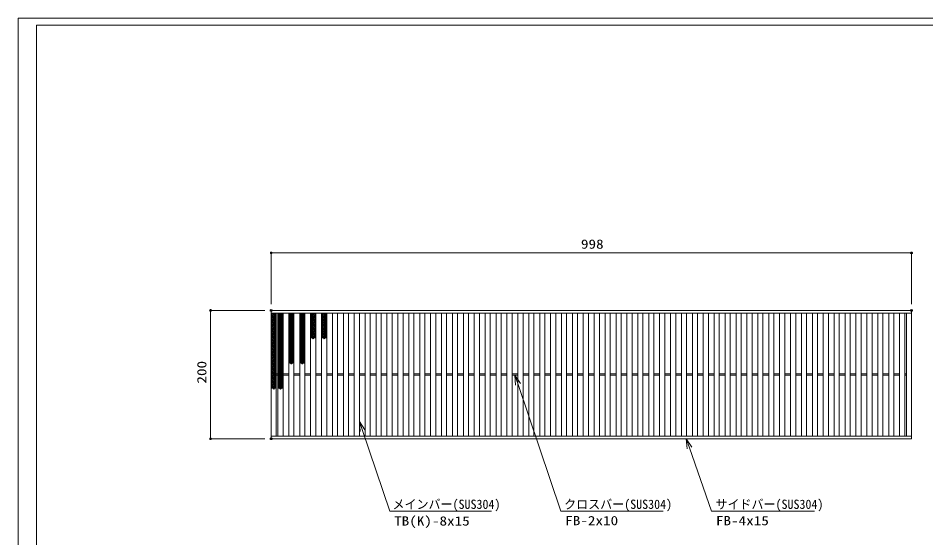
# Model space of a CAD drawing. Units: millimetres on the paper. Extents: x -216 to 216, y -153 to 153.
# Drawn here: x -215.3 to 67.6, y -9.4 to 152.6 of the extents above; entities that cross this region are included whole.
import ezdxf
from ezdxf.enums import TextEntityAlignment as Align

# ---------------------------------------------------------------- set-up
doc = ezdxf.new("R2010")
doc.units = ezdxf.units.MM
doc.header["$PDMODE"] = 32
doc.header["$PDSIZE"] = 0.5
for name, color, linetype, lineweight in [('0-0_A1FRAME', 1, 'Continuous', 9), ('0-2_寸法', 4, 'Continuous', 9), ('0-3_0', 7, 'Continuous', 9), ('0-5_蓋', 3, 'Continuous', 9)]:
    doc.layers.add(name, color=color, linetype=linetype, lineweight=lineweight)
doc.layers.add('0-4_Defpoints', color=7, linetype='Continuous')
doc.styles.add('ＭＳ ゴシック', font='')
doc.styles.get('ＭＳ ゴシック').set_extended_font_data('MS Gothic')

# ---------------------------------------------------------------- blocks, each defined once
blk = doc.blocks.new('_Dot')
at = {"layer": '0-3_0'}
for p, q in [((-0.5, 0), (-1, 0)), ((0.489, 0.1), (-0.489, 0.1)), ((0.399, 0.3), (-0.399, 0.3)), ((0.458, -0.199), (-0.458, -0.199)), ((0.3, -0.399), (-0.3, -0.399))]:
    blk.add_line(p, q, dxfattribs=at)
for points in [[(0.5, 0), (0.496, 0.063), (0.484, 0.124), (0.465, 0.184), (0.438, 0.241), (0.405, 0.294), (0.364, 0.342), (0.319, 0.385), (0.268, 0.422), (0.213, 0.452), (0.155, 0.476), (0.094, 0.491), (0.031, 0.499), (-0.031, 0.499), (-0.094, 0.491), (-0.155, 0.476), (-0.213, 0.452), (-0.268, 0.422), (-0.319, 0.385), (-0.364, 0.342), (-0.405, 0.294), (-0.438, 0.241), (-0.465, 0.184), (-0.484, 0.124), (-0.496, 0.063), (-0.5, 0), (0, 0)], [(-0.5, 0), (-0.496, -0.063), (-0.484, -0.124), (-0.465, -0.184), (-0.438, -0.241), (-0.405, -0.294), (-0.364, -0.342), (-0.319, -0.385), (-0.268, -0.422), (-0.213, -0.452), (-0.155, -0.476), (-0.094, -0.491), (-0.031, -0.499), (0.031, -0.499), (0.094, -0.491), (0.155, -0.476), (0.213, -0.452), (0.268, -0.422), (0.319, -0.385), (0.364, -0.342), (0.405, -0.294), (0.438, -0.241), (0.465, -0.184), (0.484, -0.124), (0.496, -0.063), (0.5, 0), (0, 0)]]:
    blk.add_lwpolyline(points, close=True, dxfattribs=at)
blk = doc.blocks.new('U27')
at = {"layer": '0-5_蓋'}
for centre in [(-0.48, 3.78), (-0.48, 3.22), (-0.48, 2.66), (0, 3.5), (0, 2.94), (0.48, 3.78), (0.48, 3.22), (0.48, 2.66), (-0.48, 2.1), (-0.48, 1.54), (-0.48, 0.98), (-0.48, 0.42), (-0.48, -0.14), (0, 2.38), (0, 1.82), (0, 1.26), (0, 0.7), (0, 0.14), (0.48, 2.1), (0.48, 1.54), (0.48, 0.98), (0.48, 0.42), (0.48, -0.14), (-0.48, -0.7), (-0.48, -1.26), (-0.48, -1.82), (-0.48, -2.38), (-0.48, -2.94), (0, -0.42), (0, -0.98), (0, -1.54), (0, -2.1), (0, -2.66), (0.48, -0.7), (0.48, -1.26), (0.48, -1.82), (0.48, -2.38), (0.48, -2.94), (-0.48, -3.5), (0, -3.22), (0, -3.78), (0.48, -3.5)]:
    blk.add_circle(centre, 0.18, dxfattribs=at)
blk = doc.blocks.new('U28')
at = {"layer": '0-5_蓋'}
for p in [(0, 0), (0, -7.84), (0, -15.68)]:
    blk.add_blockref('U27', p, dxfattribs=at)
blk = doc.blocks.new('U29')
at = {"layer": '0-5_蓋'}
for centre in [(-0.48, 3.78), (-0.48, 3.22), (-0.48, 2.66), (0, 3.5), (0, 2.94), (0.48, 3.78), (0.48, 3.22), (0.48, 2.66), (-0.48, 2.1), (-0.48, 1.54), (-0.48, 0.98), (-0.48, 0.42), (-0.48, -0.14), (0, 2.38), (0, 1.82), (0, 1.26), (0, 0.7), (0, 0.14), (0.48, 2.1), (0.48, 1.54), (0.48, 0.98), (0.48, 0.42), (0.48, -0.14), (-0.48, -0.7), (-0.48, -1.26), (-0.48, -1.82), (-0.48, -2.38), (-0.48, -2.94), (0, -0.42), (0, -0.98), (0, -1.54), (0, -2.1), (0, -2.66), (0.48, -0.7), (0.48, -1.26), (0.48, -1.82), (0.48, -2.38), (0.48, -2.94), (-0.48, -3.5), (0, -3.22), (0, -3.78), (0.48, -3.5)]:
    blk.add_circle(centre, 0.18, dxfattribs=at)
blk = doc.blocks.new('U30')
at = {"layer": '0-5_蓋'}
for p in [(0, 0), (0, -7.84), (0, -15.68)]:
    blk.add_blockref('U29', p, dxfattribs=at)
blk = doc.blocks.new('U31')
at = {"layer": '0-5_蓋'}
for centre in [(-0.48, 3.78), (-0.48, 3.22), (-0.48, 2.66), (0, 3.5), (0, 2.94), (0.48, 3.78), (0.48, 3.22), (0.48, 2.66), (-0.48, 2.1), (-0.48, 1.54), (-0.48, 0.98), (-0.48, 0.42), (-0.48, -0.14), (0, 2.38), (0, 1.82), (0, 1.26), (0, 0.7), (0, 0.14), (0.48, 2.1), (0.48, 1.54), (0.48, 0.98), (0.48, 0.42), (0.48, -0.14), (-0.48, -0.7), (-0.48, -1.26), (-0.48, -1.82), (-0.48, -2.38), (-0.48, -2.94), (0, -0.42), (0, -0.98), (0, -1.54), (0, -2.1), (0, -2.66), (0.48, -0.7), (0.48, -1.26), (0.48, -1.82), (0.48, -2.38), (0.48, -2.94), (-0.48, -3.5), (0, -3.22), (0, -3.78), (0.48, -3.5)]:
    blk.add_circle(centre, 0.18, dxfattribs=at)
blk = doc.blocks.new('U32')
at = {"layer": '0-5_蓋'}
for p in [(0, 0), (0, -7.84)]:
    blk.add_blockref('U31', p, dxfattribs=at)
blk = doc.blocks.new('U33')
at = {"layer": '0-5_蓋'}
for centre in [(-0.48, 3.78), (-0.48, 3.22), (-0.48, 2.66), (0, 3.5), (0, 2.94), (0.48, 3.78), (0.48, 3.22), (0.48, 2.66), (-0.48, 2.1), (-0.48, 1.54), (-0.48, 0.98), (-0.48, 0.42), (-0.48, -0.14), (0, 2.38), (0, 1.82), (0, 1.26), (0, 0.7), (0, 0.14), (0.48, 2.1), (0.48, 1.54), (0.48, 0.98), (0.48, 0.42), (0.48, -0.14), (-0.48, -0.7), (-0.48, -1.26), (-0.48, -1.82), (-0.48, -2.38), (-0.48, -2.94), (0, -0.42), (0, -0.98), (0, -1.54), (0, -2.1), (0, -2.66), (0.48, -0.7), (0.48, -1.26), (0.48, -1.82), (0.48, -2.38), (0.48, -2.94), (-0.48, -3.5), (0, -3.22), (0, -3.78), (0.48, -3.5)]:
    blk.add_circle(centre, 0.18, dxfattribs=at)
blk = doc.blocks.new('U34')
at = {"layer": '0-5_蓋'}
for p in [(0, 0), (0, -7.84)]:
    blk.add_blockref('U33', p, dxfattribs=at)
blk = doc.blocks.new('U35')
at = {"layer": '0-5_蓋'}
for centre in [(-0.48, 3.78), (-0.48, 3.22), (-0.48, 2.66), (0, 3.5), (0, 2.94), (0.48, 3.78), (0.48, 3.22), (0.48, 2.66), (-0.48, 2.1), (-0.48, 1.54), (-0.48, 0.98), (-0.48, 0.42), (-0.48, -0.14), (0, 2.38), (0, 1.82), (0, 1.26), (0, 0.7), (0, 0.14), (0.48, 2.1), (0.48, 1.54), (0.48, 0.98), (0.48, 0.42), (0.48, -0.14), (-0.48, -0.7), (-0.48, -1.26), (-0.48, -1.82), (-0.48, -2.38), (-0.48, -2.94), (0, -0.42), (0, -0.98), (0, -1.54), (0, -2.1), (0, -2.66), (0.48, -0.7), (0.48, -1.26), (0.48, -1.82), (0.48, -2.38), (0.48, -2.94), (-0.48, -3.5), (0, -3.22), (0, -3.78), (0.48, -3.5)]:
    blk.add_circle(centre, 0.18, dxfattribs=at)
blk = doc.blocks.new('U36')
at = {"layer": '0-5_蓋'}
blk.add_blockref('U35', (0, 0), dxfattribs=at)
blk = doc.blocks.new('U37')
at = {"layer": '0-5_蓋'}
for centre in [(-0.48, 3.78), (-0.48, 3.22), (-0.48, 2.66), (0, 3.5), (0, 2.94), (0.48, 3.78), (0.48, 3.22), (0.48, 2.66), (-0.48, 2.1), (-0.48, 1.54), (-0.48, 0.98), (-0.48, 0.42), (-0.48, -0.14), (0, 2.38), (0, 1.82), (0, 1.26), (0, 0.7), (0, 0.14), (0.48, 2.1), (0.48, 1.54), (0.48, 0.98), (0.48, 0.42), (0.48, -0.14), (-0.48, -0.7), (-0.48, -1.26), (-0.48, -1.82), (-0.48, -2.38), (-0.48, -2.94), (0, -0.42), (0, -0.98), (0, -1.54), (0, -2.1), (0, -2.66), (0.48, -0.7), (0.48, -1.26), (0.48, -1.82), (0.48, -2.38), (0.48, -2.94), (-0.48, -3.5), (0, -3.22), (0, -3.78), (0.48, -3.5)]:
    blk.add_circle(centre, 0.18, dxfattribs=at)
blk = doc.blocks.new('U38')
at = {"layer": '0-5_蓋'}
blk.add_blockref('U37', (0, 0), dxfattribs=at)
blk = doc.blocks.new('MLeader3')
at = {"layer": '0-2_寸法'}
for p, q in [((-108.962, 26.924), (-108.002, 24.082)), ((-99.146, -1.054), (-67.767, -1.054))]:
    blk.add_line(p, q, dxfattribs=at)
for points in [[(-108.763, 23.824), (-108.962, 26.924), (-107.24, 24.339)], [(-108.002, 24.082), (-99.506, -1.054), (-99.146, -1.054)]]:
    blk.add_lwpolyline(points, dxfattribs=at)
at = {"layer": '0-2_寸法', "style": 'ＭＳ ゴシック'}
for s, width, p in [('メインバー(SUS304)', 0.95, (-98.647, -1.209)), ('TB(K)-8x15', 1.2, (-98.146, -6.409))]:
    blk.add_text(s, height=2.889, dxfattribs=dict(at, width=width)).set_placement(p, align=Align.BOTTOM_LEFT)
blk = doc.blocks.new('MLeader4')
at = {"layer": '0-2_寸法'}
for p, q in [((-60.462, 41.32), (-59.503, 38.477)), ((-45.807, -1.054), (-14.26, -1.054))]:
    blk.add_line(p, q, dxfattribs=at)
for points in [[(-60.265, 38.22), (-60.462, 41.32), (-58.742, 38.734)], [(-59.503, 38.477), (-46.167, -1.054), (-45.807, -1.054)]]:
    blk.add_lwpolyline(points, dxfattribs=at)
at = {"layer": '0-2_寸法', "style": 'ＭＳ ゴシック'}
for s, width, p in [('クロスバー(SUS304)', 0.95, (-45.14, -1.209)), ('FB-2x10', 1.2, (-44.807, -6.3))]:
    blk.add_text(s, height=2.889, dxfattribs=dict(at, width=width)).set_placement(p, align=Align.BOTTOM_LEFT)
blk = doc.blocks.new('MLeader5')
at = {"layer": '0-2_寸法'}
for p, q in [((-7.054, 21.52), (-6.067, 18.687)), ((1.174, -1.054), (32.912, -1.054))]:
    blk.add_line(p, q, dxfattribs=at)
for points in [[(-6.826, 18.422), (-7.054, 21.52), (-5.308, 18.951)], [(-6.067, 18.687), (0.814, -1.054), (1.174, -1.054)]]:
    blk.add_lwpolyline(points, dxfattribs=at)
at = {"layer": '0-2_寸法', "style": 'ＭＳ ゴシック'}
for s, width, p in [('サイドバー(SUS304)', 0.95, (2.032, -1.209)), ('FB-4x15', 1.2, (2.174, -6.32))]:
    blk.add_text(s, height=2.889, dxfattribs=dict(at, width=width)).set_placement(p, align=Align.BOTTOM_LEFT)

msp = doc.modelspace()

# ---------------------------------------------------------------- linework, layer by layer
at = {"layer": '0-0_A1FRAME'}
msp.add_line((-209.595, 150.491), (-209.595, -150.491), dxfattribs=at)
msp.add_lwpolyline([(-215.342, 152.646), (-215.342, -152.646), (215.318, -152.646), (215.318, 152.646)], close=True, dxfattribs=at)
msp.add_lwpolyline([(199.513, -150.491), (199.513, 150.491), (-209.595, 150.491)], dxfattribs=at)
at = {"layer": '0-2_寸法'}
for p, q in [((-136.462, 63.52), (-136.462, 79.452)), ((-135.962, 79.452), (62.638, 79.452)), ((63.138, 63.52), (63.138, 79.452)), ((-138.462, 61.52), (-155.351, 61.52)), ((-155.351, 22.02), (-155.351, 61.02)), ((-138.462, 21.52), (-155.351, 21.52))]:
    msp.add_line(p, q, dxfattribs=at)
at = {"layer": '0-4_Defpoints'}
for p in [(63.138, 79.452), (-155.351, 61.52), (-136.462, 61.52), (-136.462, 61.52), (63.138, 61.52), (-136.462, 21.52)]:
    msp.add_point(p, dxfattribs=at)
at = {"layer": '0-5_蓋'}
for p, q in [((-136.462, 21.52), (-136.462, 61.52)), ((-136.462, 61.52), (63.138, 61.52)), ((-136.462, 60.72), (63.138, 60.72)), ((-134.862, 22.32), (-134.862, 60.72)), ((-134.362, 22.32), (-134.362, 60.72)), ((-132.762, 22.32), (-132.762, 60.72)), ((-130.962, 22.32), (-130.962, 60.72)), ((-129.362, 22.32), (-129.362, 60.72)), ((-127.562, 22.32), (-127.562, 60.72)), ((-125.962, 22.32), (-125.962, 60.72)), ((-124.162, 22.32), (-124.162, 60.72)), ((-122.562, 22.32), (-122.562, 60.72)), ((-120.762, 22.32), (-120.762, 60.72)), ((-119.162, 22.32), (-119.162, 60.72)), ((-117.362, 22.32), (-117.362, 60.72)), ((-115.762, 22.32), (-115.762, 60.72)), ((-113.962, 22.32), (-113.962, 60.72)), ((-112.362, 22.32), (-112.362, 60.72)), ((-110.562, 22.32), (-110.562, 60.72)), ((-108.962, 22.32), (-108.962, 60.72)), ((-107.162, 22.32), (-107.162, 60.72)), ((-105.562, 22.32), (-105.562, 60.72)), ((-103.762, 22.32), (-103.762, 60.72)), ((-102.162, 22.32), (-102.162, 60.72)), ((-100.362, 22.32), (-100.362, 60.72)), ((-98.762, 22.32), (-98.762, 60.72)), ((-96.962, 22.32), (-96.962, 60.72)), ((-95.362, 22.32), (-95.362, 60.72)), ((-93.562, 22.32), (-93.562, 60.72)), ((-91.962, 22.32), (-91.962, 60.72)), ((-90.162, 22.32), (-90.162, 60.72)), ((-88.562, 22.32), (-88.562, 60.72)), ((-86.762, 22.32), (-86.762, 60.72)), ((-85.162, 22.32), (-85.162, 60.72)), ((-83.362, 22.32), (-83.362, 60.72)), ((-81.762, 22.32), (-81.762, 60.72)), ((-79.962, 22.32), (-79.962, 60.72)), ((-78.362, 22.32), (-78.362, 60.72)), ((-76.562, 22.32), (-76.562, 60.72)), ((-74.962, 22.32), (-74.962, 60.72)), ((-73.162, 22.32), (-73.162, 60.72)), ((-71.562, 22.32), (-71.562, 60.72)), ((-69.762, 22.32), (-69.762, 60.72)), ((-68.162, 22.32), (-68.162, 60.72)), ((-66.362, 22.32), (-66.362, 60.72)), ((-64.762, 22.32), (-64.762, 60.72)), ((-62.962, 22.32), (-62.962, 60.72)), ((-61.362, 22.32), (-61.362, 60.72)), ((-59.562, 22.32), (-59.562, 60.72)), ((-57.962, 22.32), (-57.962, 60.72)), ((-56.162, 22.32), (-56.162, 60.72)), ((-54.562, 22.32), (-54.562, 60.72)), ((-52.762, 22.32), (-52.762, 60.72)), ((-51.162, 22.32), (-51.162, 60.72)), ((-49.362, 22.32), (-49.362, 60.72)), ((-47.762, 22.32), (-47.762, 60.72)), ((-45.962, 22.32), (-45.962, 60.72)), ((-44.362, 22.32), (-44.362, 60.72)), ((-42.562, 22.32), (-42.562, 60.72)), ((-40.962, 22.32), (-40.962, 60.72)), ((-39.162, 22.32), (-39.162, 60.72)), ((-37.562, 22.32), (-37.562, 60.72)), ((-35.762, 22.32), (-35.762, 60.72)), ((-34.162, 22.32), (-34.162, 60.72)), ((-32.362, 22.32), (-32.362, 60.72)), ((-30.762, 22.32), (-30.762, 60.72)), ((-28.962, 22.32), (-28.962, 60.72)), ((-27.362, 22.32), (-27.362, 60.72)), ((-25.562, 22.32), (-25.562, 60.72)), ((-23.962, 22.32), (-23.962, 60.72)), ((-22.162, 22.32), (-22.162, 60.72)), ((-20.562, 22.32), (-20.562, 60.72)), ((-18.762, 22.32), (-18.762, 60.72)), ((-17.162, 22.32), (-17.162, 60.72)), ((-15.362, 22.32), (-15.362, 60.72)), ((-13.762, 22.32), (-13.762, 60.72)), ((-11.962, 22.32), (-11.962, 60.72)), ((-10.362, 22.32), (-10.362, 60.72)), ((-8.562, 22.32), (-8.562, 60.72)), ((-6.962, 22.32), (-6.962, 60.72)), ((-5.162, 22.32), (-5.162, 60.72)), ((-3.562, 22.32), (-3.562, 60.72)), ((-1.762, 22.32), (-1.762, 60.72)), ((-0.162, 22.32), (-0.162, 60.72)), ((1.638, 22.32), (1.638, 60.72)), ((3.238, 22.32), (3.238, 60.72)), ((5.038, 22.32), (5.038, 60.72)), ((6.638, 22.32), (6.638, 60.72)), ((8.438, 22.32), (8.438, 60.72)), ((10.038, 22.32), (10.038, 60.72)), ((11.838, 22.32), (11.838, 60.72)), ((13.438, 22.32), (13.438, 60.72)), ((15.238, 22.32), (15.238, 60.72)), ((16.838, 22.32), (16.838, 60.72)), ((18.638, 22.32), (18.638, 60.72)), ((20.238, 22.32), (20.238, 60.72)), ((22.038, 22.32), (22.038, 60.72)), ((23.638, 22.32), (23.638, 60.72)), ((25.438, 22.32), (25.438, 60.72)), ((27.038, 22.32), (27.038, 60.72)), ((28.838, 22.32), (28.838, 60.72)), ((30.438, 22.32), (30.438, 60.72)), ((32.238, 22.32), (32.238, 60.72)), ((33.838, 22.32), (33.838, 60.72)), ((35.638, 22.32), (35.638, 60.72)), ((37.238, 22.32), (37.238, 60.72)), ((39.038, 22.32), (39.038, 60.72)), ((40.638, 22.32), (40.638, 60.72)), ((42.438, 22.32), (42.438, 60.72)), ((44.038, 22.32), (44.038, 60.72)), ((45.838, 22.32), (45.838, 60.72)), ((47.438, 22.32), (47.438, 60.72)), ((49.238, 22.32), (49.238, 60.72)), ((50.838, 22.32), (50.838, 60.72)), ((52.638, 22.32), (52.638, 60.72)), ((54.238, 22.32), (54.238, 60.72)), ((56.038, 22.32), (56.038, 60.72)), ((57.638, 22.32), (57.638, 60.72)), ((59.438, 22.32), (59.438, 60.72)), ((61.038, 22.32), (61.038, 60.72)), ((61.538, 22.32), (61.538, 60.72)), ((63.138, 21.52), (63.138, 61.52)), ((-134.862, 41.72), (-134.362, 41.72)), ((-134.862, 41.32), (-134.362, 41.32)), ((-132.762, 41.72), (-130.962, 41.72)), ((-132.762, 41.32), (-130.962, 41.32)), ((-129.362, 41.72), (-127.562, 41.72)), ((-129.362, 41.32), (-127.562, 41.32)), ((-125.962, 41.72), (-124.162, 41.72)), ((-125.962, 41.32), (-124.162, 41.32)), ((-122.562, 41.72), (-120.762, 41.72)), ((-122.562, 41.32), (-120.762, 41.32)), ((-119.162, 41.72), (-117.362, 41.72)), ((-119.162, 41.32), (-117.362, 41.32)), ((-115.762, 41.72), (-113.962, 41.72)), ((-115.762, 41.32), (-113.962, 41.32)), ((-112.362, 41.72), (-110.562, 41.72)), ((-112.362, 41.32), (-110.562, 41.32)), ((-108.962, 41.72), (-107.162, 41.72)), ((-108.962, 41.32), (-107.162, 41.32)), ((-105.562, 41.72), (-103.762, 41.72)), ((-105.562, 41.32), (-103.762, 41.32)), ((-102.162, 41.72), (-100.362, 41.72)), ((-102.162, 41.32), (-100.362, 41.32)), ((-98.762, 41.72), (-96.962, 41.72)), ((-98.762, 41.32), (-96.962, 41.32)), ((-95.362, 41.72), (-93.562, 41.72)), ((-95.362, 41.32), (-93.562, 41.32)), ((-91.962, 41.72), (-90.162, 41.72)), ((-91.962, 41.32), (-90.162, 41.32)), ((-88.562, 41.72), (-86.762, 41.72)), ((-88.562, 41.32), (-86.762, 41.32)), ((-85.162, 41.72), (-83.362, 41.72)), ((-85.162, 41.32), (-83.362, 41.32)), ((-81.762, 41.72), (-79.962, 41.72)), ((-81.762, 41.32), (-79.962, 41.32)), ((-78.362, 41.72), (-76.562, 41.72)), ((-78.362, 41.32), (-76.562, 41.32)), ((-74.962, 41.72), (-73.162, 41.72)), ((-74.962, 41.32), (-73.162, 41.32)), ((-71.562, 41.72), (-69.762, 41.72)), ((-71.562, 41.32), (-69.762, 41.32)), ((-68.162, 41.72), (-66.362, 41.72)), ((-68.162, 41.32), (-66.362, 41.32)), ((-64.762, 41.72), (-62.962, 41.72)), ((-64.762, 41.32), (-62.962, 41.32)), ((-61.362, 41.72), (-59.562, 41.72)), ((-61.362, 41.32), (-59.562, 41.32)), ((-57.962, 41.72), (-56.162, 41.72)), ((-57.962, 41.32), (-56.162, 41.32)), ((-54.562, 41.72), (-52.762, 41.72)), ((-54.562, 41.32), (-52.762, 41.32)), ((-51.162, 41.72), (-49.362, 41.72)), ((-51.162, 41.32), (-49.362, 41.32)), ((-47.762, 41.72), (-45.962, 41.72)), ((-47.762, 41.32), (-45.962, 41.32)), ((-44.362, 41.72), (-42.562, 41.72)), ((-44.362, 41.32), (-42.562, 41.32)), ((-40.962, 41.72), (-39.162, 41.72)), ((-40.962, 41.32), (-39.162, 41.32)), ((-37.562, 41.72), (-35.762, 41.72)), ((-37.562, 41.32), (-35.762, 41.32)), ((-34.162, 41.72), (-32.362, 41.72)), ((-34.162, 41.32), (-32.362, 41.32)), ((-30.762, 41.72), (-28.962, 41.72)), ((-30.762, 41.32), (-28.962, 41.32)), ((-27.362, 41.72), (-25.562, 41.72)), ((-27.362, 41.32), (-25.562, 41.32)), ((-23.962, 41.72), (-22.162, 41.72)), ((-23.962, 41.32), (-22.162, 41.32)), ((-20.562, 41.72), (-18.762, 41.72)), ((-20.562, 41.32), (-18.762, 41.32)), ((-17.162, 41.72), (-15.362, 41.72)), ((-17.162, 41.32), (-15.362, 41.32)), ((-13.762, 41.72), (-11.962, 41.72)), ((-13.762, 41.32), (-11.962, 41.32)), ((-10.362, 41.72), (-8.562, 41.72)), ((-10.362, 41.32), (-8.562, 41.32)), ((-6.962, 41.72), (-5.162, 41.72)), ((-6.962, 41.32), (-5.162, 41.32)), ((-3.562, 41.72), (-1.762, 41.72)), ((-3.562, 41.32), (-1.762, 41.32)), ((-0.162, 41.72), (1.638, 41.72)), ((-0.162, 41.32), (1.638, 41.32)), ((3.238, 41.72), (5.038, 41.72)), ((3.238, 41.32), (5.038, 41.32)), ((6.638, 41.72), (8.438, 41.72)), ((6.638, 41.32), (8.438, 41.32)), ((10.038, 41.72), (11.838, 41.72)), ((10.038, 41.32), (11.838, 41.32)), ((13.438, 41.72), (15.238, 41.72)), ((13.438, 41.32), (15.238, 41.32)), ((16.838, 41.72), (18.638, 41.72)), ((16.838, 41.32), (18.638, 41.32)), ((20.238, 41.72), (22.038, 41.72)), ((20.238, 41.32), (22.038, 41.32)), ((23.638, 41.72), (25.438, 41.72)), ((23.638, 41.32), (25.438, 41.32)), ((27.038, 41.72), (28.838, 41.72)), ((27.038, 41.32), (28.838, 41.32)), ((30.438, 41.72), (32.238, 41.72)), ((30.438, 41.32), (32.238, 41.32)), ((33.838, 41.72), (35.638, 41.72)), ((33.838, 41.32), (35.638, 41.32)), ((37.238, 41.72), (39.038, 41.72)), ((37.238, 41.32), (39.038, 41.32)), ((40.638, 41.72), (42.438, 41.72)), ((40.638, 41.32), (42.438, 41.32)), ((44.038, 41.72), (45.838, 41.72)), ((44.038, 41.32), (45.838, 41.32)), ((47.438, 41.72), (49.238, 41.72)), ((47.438, 41.32), (49.238, 41.32)), ((50.838, 41.72), (52.638, 41.72)), ((50.838, 41.32), (52.638, 41.32)), ((54.238, 41.72), (56.038, 41.72)), ((54.238, 41.32), (56.038, 41.32)), ((57.638, 41.72), (59.438, 41.72)), ((57.638, 41.32), (59.438, 41.32)), ((61.538, 41.72), (61.038, 41.72)), ((61.538, 41.32), (61.038, 41.32)), ((-136.462, 22.32), (63.138, 22.32)), ((-136.462, 21.52), (63.138, 21.52))]:
    msp.add_line(p, q, dxfattribs=at)
for centre in [(-135.662, 60.704), (-133.562, 60.704), (-130.162, 60.704), (-126.762, 60.704), (-123.362, 60.704), (-119.962, 60.704)]:
    msp.add_arc(centre, 0.18, 174.88706, 5.11294, dxfattribs=at)

# ---------------------------------------------------------------- block references
at = {"layer": '0-2_寸法', "xscale": 0.5, "yscale": 0.5}
for p, rotation in [((-136.462, 79.452), 180), ((-155.351, 61.52), 90), ((-155.351, 21.52), 270)]:
    msp.add_blockref('_Dot', p, dxfattribs=dict(at, rotation=rotation))
msp.add_blockref('_Dot', (63.138, 79.452), dxfattribs=at)
at = {"layer": '0-2_寸法'}
for name in ['MLeader4', 'MLeader3', 'MLeader5']:
    msp.add_blockref(name, (0, 0), dxfattribs=at)
at = {"layer": '0-5_蓋'}
for name, p in [('U28', (-135.662, 56.644)), ('U30', (-133.562, 56.644)), ('U32', (-130.162, 56.644)), ('U34', (-126.762, 56.644)), ('U36', (-123.362, 56.644)), ('U38', (-119.962, 56.644))]:
    msp.add_blockref(name, p, dxfattribs=at)

# ---------------------------------------------------------------- texts
at = {"layer": '0-2_寸法', "style": 'ＭＳ ゴシック', "width": 1.2}
msp.add_text('998', height=2.889, dxfattribs=at).set_placement((-39.902, 79.897), align=Align.BOTTOM_LEFT)
msp.add_text('200', height=2.889, rotation=90, dxfattribs=at).set_placement((-155.796, 38.72), align=Align.BOTTOM_LEFT)

doc.saveas('drawing.dxf')
